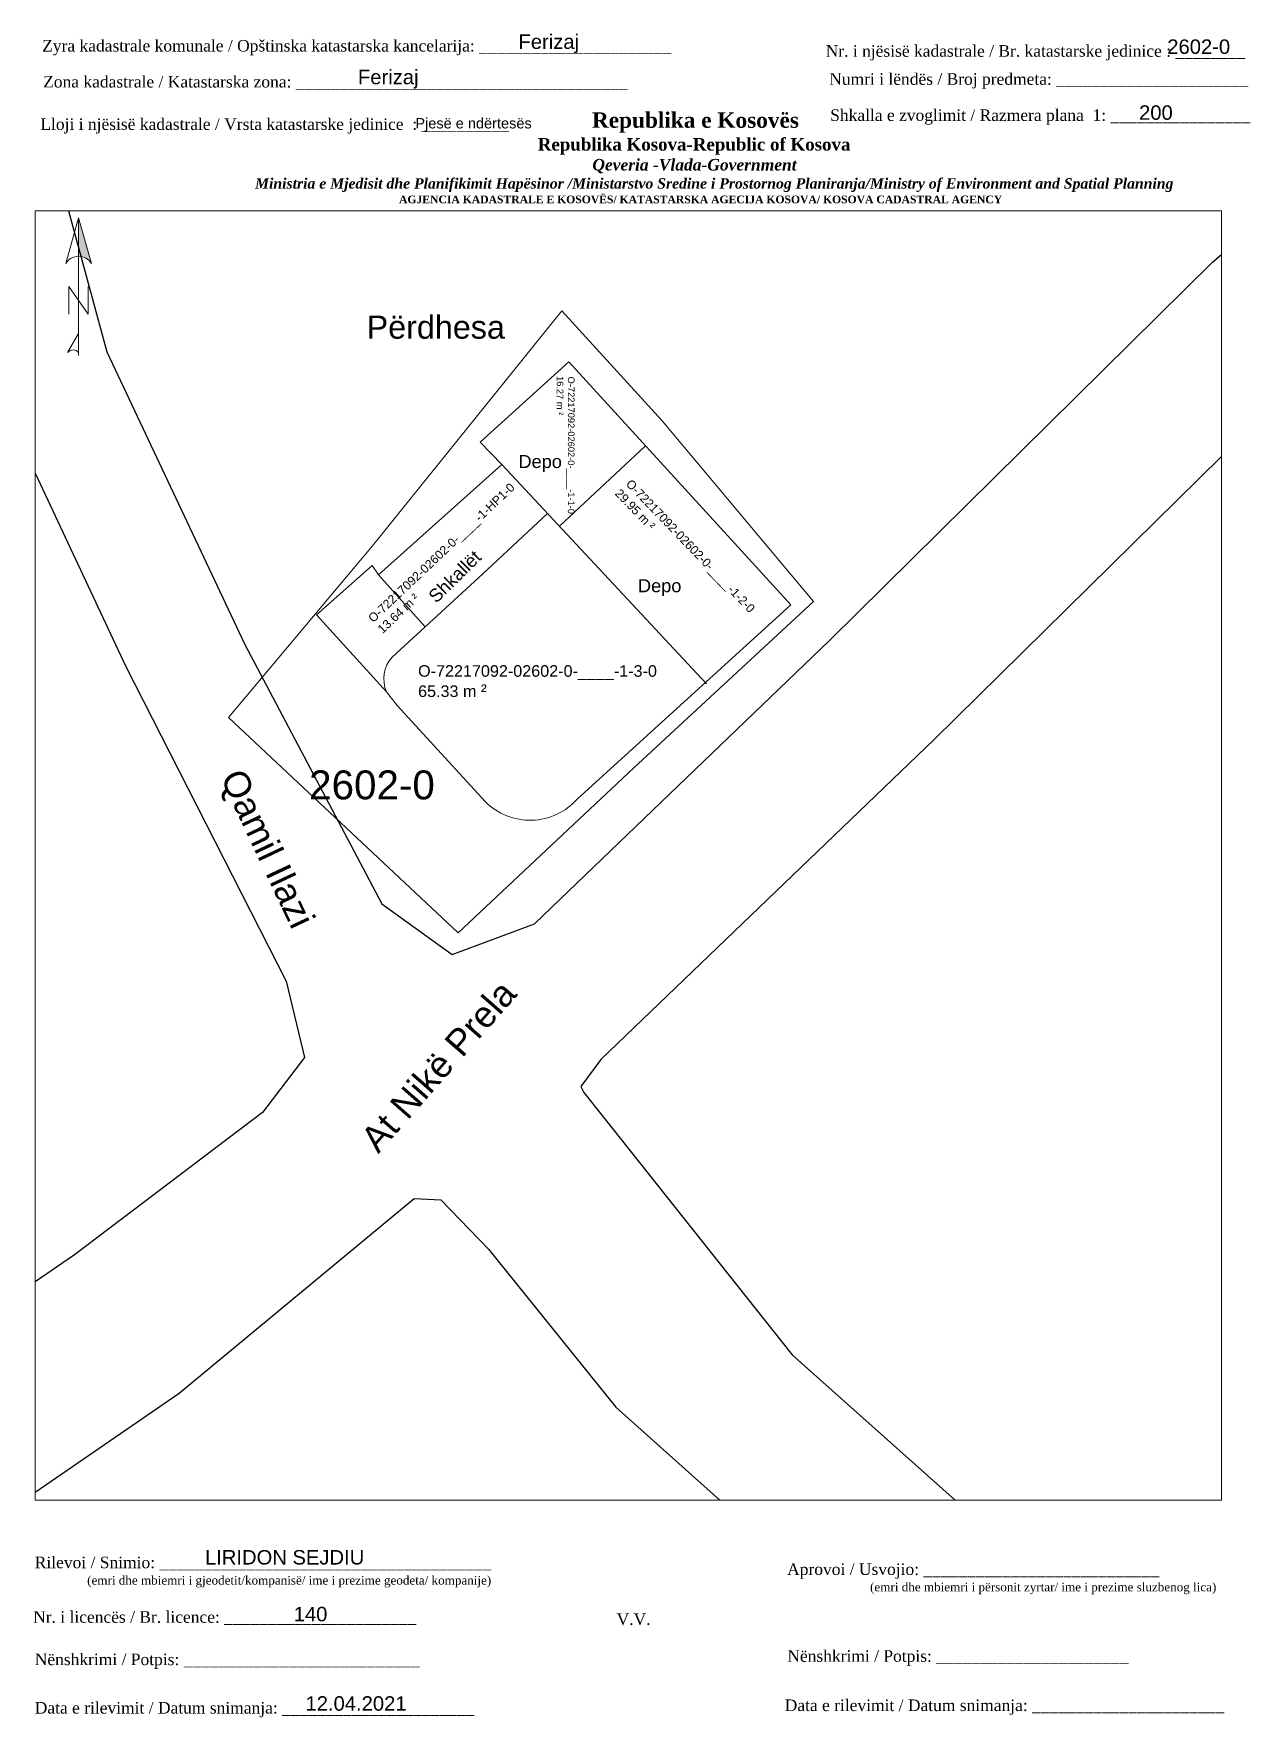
# Paper-space layout 'Perdhesa' of a CAD drawing. Header units: metres, sheet in millimetres. Extents: x 0 to 211, y 0 to 291.
# The model-space entities are those that its viewports show. They can reach past a viewport. Long polylines and large blocks are cut down to what shows.
import ezdxf
from ezdxf.enums import TextEntityAlignment as Align

# ---------------------------------------------------------------- set-up
doc = ezdxf.new("R2010")
doc.units = ezdxf.units.M
doc.layers.get('0').update_dxf_attribs({"lineweight": 0})
for name, color, linetype in [('Asfallt', 8, 'Continuous'), ('Etazha', 7, 'Continuous'), ('Nr Parceles Baze', 7, 'Continuous')]:
    doc.layers.add(name, color=color, linetype=linetype)
for name, color, linetype, lineweight in [('emrat e rrugeve', 7, 'Continuous', 0), ('kati 0', 7, 'Continuous', 0), ('Korniza e jashtme', 7, 'Continuous', 0), ('Korniza e jashtme txt', 7, 'Continuous', 0), ('Njesi', 7, 'Continuous', 0), ('Parcela baze', 7, 'Continuous', 0)]:
    doc.layers.add(name, color=color, linetype=linetype, lineweight=lineweight)
doc.styles.get("Standard").update_dxf_attribs({"font": 'arial.ttf'})

# ---------------------------------------------------------------- blocks, each defined once
blk = doc.blocks.new('*U62')
at = {"linetype": 'ByBlock', "lineweight": -2}
blk.add_hatch(color=0, dxfattribs=at).paths.add_polyline_path([(0, 562), (0, 301, -0.269143), (87, 250)])
at = {"color": 0, "linetype": 'ByBlock', "lineweight": -2}
for points in [[(87, 250, 0.580323), (-87, 250), (0, 562), (87, 250), (0, 562), (0, 300)], [(0, -356, 0.5), (-75, -356), (0, -225)]]:
    blk.add_lwpolyline(points, format="xyb", dxfattribs=at)
for points in [[(0, -375), (0, 562)], [(-66, -94), (-66, 94), (66, -94), (66, 94)]]:
    blk.add_lwpolyline(points, dxfattribs=at)

msp = doc.modelspace()

# ---------------------------------------------------------------- linework, layer by layer
at = {"layer": 'Asfallt'}
for points, elevation in [([(7513112.553, 4691749.169), (7513119.586, 4691723.213), (7513124.365, 4691713.098), (7513129.1, 4691704.123), (7513131.532, 4691702.371), (7513134.384, 4691703.44), (7513144.601, 4691713.246), (7513157.838, 4691726.317), (7513179.927, 4691745.411)], 574.59), ([(7513108.735, 4691748.134), (7513115.96, 4691721.468), (7513120.229, 4691712.364), (7513125.791, 4691701.453), (7513126.424, 4691698.811), (7513124.972, 4691696.911), (7513118.464, 4691691.986), (7513101.197, 4691680.127)], 574.641), ([(7513183.203, 4691741.621), (7513161.27, 4691722.668), (7513148.195, 4691709.801), (7513136.672, 4691698.744), (7513135.986, 4691697.808), (7513136.091, 4691697.604), (7513143.3, 4691688.534), (7513163.15, 4691670.785)], 575.009), ([(7513104.59, 4691675.186), (7513122.085, 4691687.202), (7513130.218, 4691693.937), (7513131.144, 4691693.888), (7513132.795, 4691692.189), (7513137.197, 4691686.719), (7513159.536, 4691666.744)], 574.229)]:
    msp.add_lwpolyline(points, dxfattribs=dict(at, elevation=elevation))
at = {"layer": 'kati 0', "elevation": 620.112, "flags": 128}
msp.add_lwpolyline([(7513129.257, 4691711.459), (7513129.63, 4691710.985), (7513132.685, 4691707.655, 0.429243), (7513135.857, 4691707.745), (7513143.253, 4691714.464), (7513135.568, 4691722.874), (7513132.501, 4691720.099), (7513133.257, 4691719.323), (7513128.986, 4691715.505), (7513128.764, 4691715.831), (7513126.84, 4691714.119)], format="xyb", close=True, dxfattribs=at)
at = {"layer": 'Njesi', "elevation": 620.112, "flags": 128}
for points in [[(7513135.25, 4691717.187), (7513138.227, 4691719.964)], [(7513140.331, 4691711.739), (7513133.257, 4691719.323)], [(7513128.986, 4691715.505), (7513130.596, 4691713.706)]]:
    msp.add_lwpolyline(points, dxfattribs=at)
msp.add_lwpolyline([(7513129.257, 4691711.459, -0.288896), (7513129.454, 4691712.656), (7513130.596, 4691713.706), (7513132.594, 4691715.539), (7513134.833, 4691717.627)], format="xyb", dxfattribs=at)
at = {"layer": 'Parcela baze', "linetype": 'Continuous', "elevation": 574.793}
msp.add_lwpolyline([(7513137.819, 4691708.828), (7513144.039, 4691714.578), (7513138.8, 4691720.827), (7513135.33, 4691724.637), (7513128.779, 4691716.508), (7513123.799, 4691710.569), (7513131.739, 4691703.129), (7513137.819, 4691708.828)], close=True, dxfattribs=at)

# ---------------------------------------------------------------- texts
at = {"layer": 'emrat e rrugeve'}
for s, rotation, p in [('Qamil Ilazi', 295.24245, (7513125.161, 4691706.038)), ('At Nikë Prela', 48.75369, (7513131.056, 4691698.517))]:
    msp.add_text(s, height=0.9, rotation=rotation, dxfattribs=at).set_placement(p, align=Align.MIDDLE_CENTER)
at = {"layer": 'Etazha'}
for s, height, p in [('Përdhesa', 0.8, (7513128.574, 4691723.673)), ('Depo', 0.45, (7513133.827, 4691719.2)), ('Depo', 0.45, (7513137.961, 4691714.904))]:
    msp.add_text(s, height=height, dxfattribs=at).set_placement(p)
for s, height, rotation, p in [('16.27 m ²', 0.23, 269.98327, (7513135.152, 4691722.382)), ('O-72217092-02602-0-____-1-1-0', 0.23, 269.98327, (7513135.537, 4691722.362)), ('O-72217092-02602-0-____-1-2-0', 0.3, 313.94092, (7513137.521, 4691718.63)), ('O-72217092-02602-0-____-1-HP1-0', 0.3, 43.41502, (7513128.8, 4691713.835)), ('29.95 m ²', 0.3, 313.94092, (7513137.142, 4691718.3)), ('Shkallët', 0.45, 44.50016, (7513130.983, 4691714.503)), ('13.64 m ²', 0.3, 43.41502, (7513129.126, 4691713.454))]:
    msp.add_text(s, height=height, rotation=rotation, dxfattribs=at).set_placement(p)
at = {"layer": 'Etazha', "insert": (7513130.354, 4691712.381), "char_height": 0.4, "width": 9.33458, "attachment_point": 1}
msp.add_mtext('O-72217092-02602-0-____-1-3-0 65.33 m {\\H1.0833x;²}', dxfattribs=at)
at = {"layer": 'Nr Parceles Baze'}
msp.add_text('2602-0', height=1, dxfattribs=at).set_placement((7513128.759, 4691708.241, -45.319), align=Align.MIDDLE_CENTER)

psp = doc.layouts.new('Perdhesa')

# ---------------------------------------------------------------- block references
at = {"xscale": 0.0254, "yscale": 0.0254, "zscale": 0.0254}
psp.add_blockref('*U62', (7.95, 245.33), dxfattribs=at)

# ---------------------------------------------------------------- texts
at = {"layer": 'Korniza e jashtme txt'}
for s, p in [('LIRIDON SEJDIU', (29.81, 26.72)), (' 140', (44.19, 16.9)), ('12.04.2021', (47.2, 1.44))]:
    psp.add_text(s, height=2.5, dxfattribs=at).set_placement(p)
for s, insert, char_height, width, attachment_point in [('Ferizaj', (84.04, 291.31), 2.5, 19.3474, 1), ('{\\fTimes New Roman|b0|i0|c0|p18; Zyra kadastrale komunale / Opštinska katastarska kancelarija: ______________________}', (0.89, 290.36), 2, 114.6874, 1), ('{\\fTimes New Roman|b0|i0|c0|p18;Nr. i njësisë kadastrale / Br. katastarske jedinice : ________}', (137.18, 289.46), 2, 98.5379, 1), ('2602-0', (196.26, 290.45), 2.5, 23.5616, 1), ('Ferizaj', (56.27, 285.2), 2.5, 40.037, 1), ('{\\fTimes New Roman|b0|i0|c0|p18; Zona kadastrale / Katastarska zona: ______________________________________}', (1.06, 284.14), 2, 101.8807, 1), ('{\\fTimes New Roman|b0|i0|c0|p18; Numri i lëndës / Broj predmeta: ______________________}', (137.03, 284.61), 2, 83.344, 1), ('{\\fTimes New Roman|b0|i0|c0|p18; Lloji i njësisë kadastrale / Vrsta katastarske jedinice  : __________ }', (0.58, 276.81), 2, 108.0893, 1), ('\\pi77.297;{\\fBook Antiqua|b1|i0|c0|p18;\\H1.333x;Republika e Kosovës\\fTimes New Roman|b1|i0|c0|p18;\\P\\pi67.927;\\fBook Antiqua|b1|i0|c0|p18;\\H0.8125x;Republika Kosova-Republic of Kosova\\fTimes New Roman|b1|i0|c0|p18;\\P\\pi77.378;\\fBook Antiqua|b1|i1|c0|p18;\\H0.9233x;Qeveria -Vlada-Government \\P\\pi13.032,l6,t23.033;\\fTimes New Roman|b1|i1|c0|p18;\\H0.9x;Ministria e Mjedisit dhe Planifikimit Hapësinor /Ministarstvo Sredine i Prostornog Planiranja/Ministry of Environment and Spatial Planning\\P\\pi43.931,l0,tz;\\fBook Antiqua|b1|i0|c0|p18;\\H0.7406x;AGJENCIA KADASTRALE E KOSOVËS/ KATASTARSKA AGECIJA KOSOVA/ KOSOVA CADASTRAL AGENCY}', (19.44, 277.84), 2, 191.8237, 1), ('Pjesë e ndërtesës', (66.2, 276.86), 1.8, 22.3764, 1), ('{\\fTimes New Roman|b0|i0|c0|p18; Shkalla e zvoglimit / Razmera plana  1: ________________}', (137.2, 278.36), 2, 98.5379, 1), ('200', (191.38, 279.05), 2.5, 19.3474, 1), ('{\\fTimes New Roman|b0|i0|c0|p18; Rilevoi / Snimio: ______________________________________\\P             \\H0.75x;(emri dhe mbiemri i gjeodetit/kompanisë/ ime i prezime geodeta/ kompanije)}', (-0.39, 28.08), 2, 87.3883, 1), ('{\\fTimes New Roman|b0|i0|c0|p18; Aprovoi / Usvojio: ___________________________\\P                    \\H0.75x;(emri dhe mbiemri i përsonit zyrtar/ ime i prezime sluzbenog lica)}', (129.75, 26.91), 2, 83.344, 1), ('{\\fTimes New Roman|b0|i0|c0|p18; Nr. i licencës / Br. licence: ______________________\\P                                }', (-0.67, 18.65), 2, 83.344, 1), ('{\\fTimes New Roman|b0|i0|c0|p18;V.V.                                 }', (101.01, 18.27), 2, 9.4297, 1), ('{\\fTimes New Roman|b0|i0|c0|p18; Nënshkrimi / Potpis: ______________________\\P                                 }', (189.53, 11.9), 2, 83.344, 3), ('{\\fTimes New Roman|b0|i0|c0|p18; Nënshkrimi / Potpis: ___________________________\\P                                 }', (-0.39, 11.32), 2, 83.344, 1), ('{\\fTimes New Roman|b0|i0|c0|p18; Data e rilevimit / Datum snimanja: ______________________\\P                                 }', (-0.39, 2.94), 2, 83.344, 1), ('{\\fTimes New Roman|b0|i0|c0|p18; Data e rilevimit / Datum snimanja: ______________________\\P                                 }', (206.1, 3.38), 2, 83.344, 3)]:
    psp.add_mtext(s, dxfattribs=dict(at, insert=insert, char_height=char_height, width=width, attachment_point=attachment_point))

# ---------------------------------------------------------------- viewports
at = {"layer": 'Korniza e jashtme', "view_target_point": (7499131.095, 4689980.516), "view_twist_angle": 360}
psp.add_viewport(center=(103.03, 149.32), size=(205.19, 222.973), view_center_point=(14006.531, 1725.281), view_height=44.5946, dxfattribs=at)

doc.saveas('drawing.dxf')
